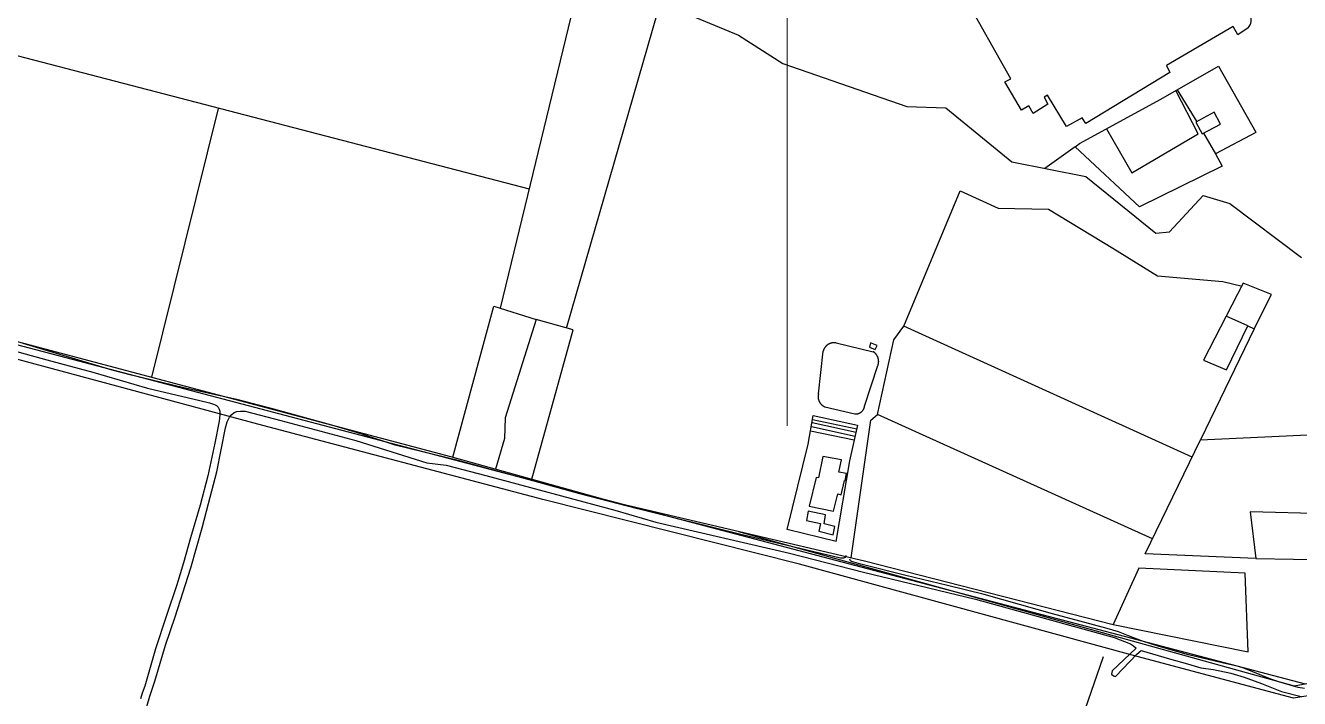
# Model space of a CAD drawing. Header units: metres. Extents: x 2 to 659295185, y -28 to 1124222152.
# Drawn here: x 655723 to 656562, y 1122679 to 1123122 of the extents above; entities that cross this region are included whole.
import ezdxf

# ---------------------------------------------------------------- set-up
doc = ezdxf.new("R2010")
doc.units = ezdxf.units.M
doc.header["$MEASUREMENT"] = 0
for name, color, linetype in [('Cota', 3, 'CONTINUOUS'), ('MANZANA', 30, 'CONTINUOUS'), ('Parcelas', 140, 'CONTINUOUS')]:
    doc.layers.add(name, color=color, linetype=linetype)

msp = doc.modelspace()

# ---------------------------------------------------------------- linework, layer by layer
at = {"layer": 'Cota', "lineweight": 0}
msp.add_line((656224.8058, 1123807.7511), (656224.7697, 1122857.9936), dxfattribs=at)
at = {"layer": 'MANZANA', "lineweight": -3}
msp.add_line((656566, 1122688), (653627, 1123461), dxfattribs=at)
at = {"layer": 'MANZANA', "lineweight": -2}
for p, q in [((655701.8993, 1122911.2447), (655737.1173, 1122901.5466)), ((655780.2101, 1122894.658), (655721.7306, 1122912.3244)), ((655737.1173, 1122901.5466), (655767.5115, 1122893.3883)), ((655767.5115, 1122893.3883), (655803.6035, 1122882.8204)), ((655792.9417, 1122891.3987), (655780.2101, 1122894.658)), ((655827.3846, 1122883.0304), (655792.9417, 1122891.3987)), ((655803.6035, 1122882.8204), (655838.0464, 1122874.7821)), ((655862.3717, 1122875.442), (655827.3846, 1122883.0304)), ((655838.0464, 1122874.7821), (655844.2968, 1122873.1524)), ((655844.2968, 1122873.1524), (655847.0426, 1122872.2826)), ((655847.0426, 1122872.2826), (655848.0322, 1122871.9527)), ((655886.7217, 1122869.0233), (655862.3717, 1122875.442)), ((655848.0322, 1122871.9527), (655849.0217, 1122871.4028)), ((655849.0217, 1122871.4028), (655850.0112, 1122870.413)), ((655850.0112, 1122870.413), (655850.7863, 1122869.0932)), ((655851.1243, 1122865.334), (655850.5966, 1122861.0149)), ((655850.7863, 1122869.0932), (655851.2315, 1122867.6535)), ((655851.2315, 1122867.6535), (655851.1243, 1122865.334)), ((655855.9729, 1122860.705), (655857.4901, 1122863.7043)), ((655857.4901, 1122863.7043), (655859.0156, 1122865.584)), ((655859.0156, 1122865.584), (655860.5493, 1122866.8137)), ((655860.5493, 1122866.8137), (655862.2975, 1122867.4836)), ((655862.2975, 1122867.4836), (655864.8124, 1122867.7135)), ((655864.8124, 1122867.7135), (655867.7727, 1122867.6135)), ((655867.7727, 1122867.6135), (655891.3558, 1122861.6348)), ((655924.7927, 1122858.4654), (655886.7217, 1122869.0233)), ((655850.5966, 1122861.0149), (655847.8095, 1122846.7378)), ((655849.2113, 1122827.7217), (655854.7855, 1122856.7158)), ((655854.7855, 1122856.7158), (655855.9729, 1122860.705)), ((655891.3558, 1122861.6348), (655940.7237, 1122848.3575)), ((655943.8901, 1122852.6866), (655924.7927, 1122858.4654)), ((655940.7237, 1122848.3575), (655987.4694, 1122833.7404)), ((655966.5991, 1122845.3781), (655943.8901, 1122852.6866)), ((655847.8095, 1122846.7378), (655843.3073, 1122825.1522)), ((655975.5954, 1122843.1985), (655966.5991, 1122845.3781)), ((656008.1747, 1122835.2701), (655975.5954, 1122843.1985)), ((655987.4694, 1122833.7404), (656000.1927, 1122832.1408)), ((656000.1927, 1122832.1408), (656026.2991, 1122825.2922)), ((656057.2127, 1122821.8829), (656008.1747, 1122835.2701)), ((655843.3073, 1122825.1522), (655838.2361, 1122805.8861)), ((655843.7113, 1122806.9059), (655849.2113, 1122827.7217)), ((656026.2991, 1122825.2922), (656111.322, 1122802.5468)), ((656088.2583, 1122813.3946), (656057.2127, 1122821.8829)), ((656126.3294, 1122803.4966), (656088.2583, 1122813.3946)), ((655838.2361, 1122805.8861), (655831.8703, 1122784.4005)), ((655839.5142, 1122790.8492), (655843.7113, 1122806.9059)), ((656111.322, 1122802.5468), (656138.2034, 1122794.5884)), ((656194.2339, 1122786.54), (656126.3294, 1122803.4966)), ((655832.0682, 1122764.4945), (655839.5142, 1122790.8492)), ((656138.2034, 1122794.5884), (656226.1701, 1122774.2925)), ((655831.8703, 1122784.4005), (655827.1207, 1122767.7839)), ((656259.9368, 1122770.9032), (656194.2339, 1122786.54)), ((656226.1701, 1122774.2925), (656274.9937, 1122761.6751)), ((656262.6744, 1122771.4631), (656262.023, 1122771.0232)), ((656263.5485, 1122772.8028), (656262.6744, 1122771.4631)), ((655821.6867, 1122732.2611), (655832.0682, 1122764.4945)), ((655827.1207, 1122767.7839), (655822.9071, 1122753.2768)), ((656261.0335, 1122770.9032), (656259.9368, 1122770.9032)), ((656262.023, 1122771.0232), (656261.0335, 1122770.9032)), ((656266.1872, 1122769.6035), (656266.08, 1122770.3733)), ((656266.517, 1122769.1636), (656266.1872, 1122769.6035)), ((656267.1767, 1122768.8337), (656266.517, 1122769.1636)), ((656273.3198, 1122767.094), (656267.1767, 1122768.8337)), ((656302.8317, 1122759.4756), (656273.3198, 1122767.094)), ((656274.9937, 1122761.6751), (656348.8105, 1122743.9787)), ((656330.2574, 1122752.9569), (656302.8317, 1122759.4756)), ((655822.9071, 1122753.2768), (655816.096, 1122733.2309)), ((656354.3847, 1122747.0981), (656330.2574, 1122752.9569)), ((656389.3883, 1122737.1801), (656354.3847, 1122747.0981)), ((656348.8105, 1122743.9787), (656440.092, 1122718.7139)), ((655816.096, 1122733.2309), (655808.7407, 1122711.1954)), ((655815.4116, 1122713.6549), (655821.6867, 1122732.2611)), ((656399.374, 1122734.2407), (656389.3883, 1122737.1801)), ((656435.5733, 1122724.6726), (656399.374, 1122734.2407)), ((656442.9286, 1122722.3831), (656435.5733, 1122724.6726)), ((656449.6242, 1122719.7536), (656442.9286, 1122722.3831)), ((655808.3944, 1122690.0697), (655815.4116, 1122713.6549)), ((656440.092, 1122718.7139), (656450.8528, 1122714.4547)), ((656458.0762, 1122716.4743), (656449.6242, 1122719.7536)), ((656450.8528, 1122714.4547), (656452.8318, 1122713.135)), ((656452.8318, 1122713.135), (656454.481, 1122711.7053)), ((656469.7028, 1122712.7651), (656458.0762, 1122716.4743)), ((656489.0146, 1122707.3162), (656469.7028, 1122712.7651)), ((655808.7407, 1122711.1954), (655801.8307, 1122686.7204)), ((656454.481, 1122711.7053), (656438.8716, 1122696.6983)), ((656440.8671, 1122692.9491), (656455.0417, 1122707.7261)), ((656455.0417, 1122707.7261), (656457.8866, 1122710.0556)), ((656457.8866, 1122710.0556), (656476.4232, 1122704.7167)), ((656476.4232, 1122704.7167), (656488.3879, 1122701.3474)), ((656511.1712, 1122702.1072), (656489.0146, 1122707.3162)), ((656438.8716, 1122696.6983), (656438.3357, 1122694.4888)), ((656488.3879, 1122701.3474), (656497.1615, 1122698.7279)), ((656497.1615, 1122698.7279), (656505.4981, 1122697.5482)), ((656505.4981, 1122697.5482), (656516.9021, 1122695.1686)), ((656521.9238, 1122699.7177), (656511.1712, 1122702.1072)), ((656525.5437, 1122698.6279), (656521.9238, 1122699.7177)), ((656531.4725, 1122696.1085), (656525.5437, 1122698.6279)), ((656543.33, 1122691.2994), (656531.4725, 1122696.1085)), ((655805.0383, 1122680.1017), (655808.3944, 1122690.0697)), ((656438.3357, 1122694.4888), (656439.5478, 1122693.499)), ((656439.5478, 1122693.499), (656440.8671, 1122692.9491)), ((656516.9021, 1122695.1686), (656525.6756, 1122692.5492)), ((656525.6756, 1122692.5492), (656537.2033, 1122688.4)), ((656537.2033, 1122688.4), (656550.3719, 1122683.2611)), ((656548.5908, 1122689.4398), (656543.33, 1122691.2994)), ((656555.9461, 1122687.2603), (656548.5908, 1122689.4398)), ((655799.9919, 1122682.1813), (655798.8045, 1122678.4121)), ((655801.8307, 1122686.7204), (655799.9919, 1122682.1813)), ((655803.1005, 1122673.2331), (655805.0383, 1122680.1017)), ((656550.3719, 1122683.2611), (656563.3179, 1122679.7718)), ((656561.3224, 1122685.7406), (656555.9461, 1122687.2603)), ((656565.4866, 1122685.2007), (656561.3224, 1122685.7406))]:
    msp.add_line(p, q, dxfattribs=at)
at = {"layer": 'MANZANA'}
for points in [[(656036.0271, 1122935.4279), (656087.9559, 1123150.205)], [(656036.0271, 1122935.4279), (656087.9559, 1123150.205)], [(656079.3949, 1122922.4236), (656139.3088, 1123129.8148)], [(656079.3949, 1122922.4236), (656139.3088, 1123129.8148)], [(656151.8241, 1123132.0935), (656192.6231, 1123115.2417), (656221.8919, 1123096.6161), (656303.4899, 1123068.2342), (656329.211, 1123067.3472), (656372.6708, 1123031.8698), (656421.4523, 1123022.1135), (656467.5729, 1122984.8623), (656476.4422, 1122985.7492), (656498.6156, 1123009.6965), (656516.3543, 1123004.3748), (656563.3618, 1122968.8975)], [(654927.2005, 1123121.0448), (655267.4121, 1123032.3689), (655629.0163, 1122937.1373), (656003.0421, 1122837.7651), (656111.0403, 1122807.7464), (656275.6255, 1122769.1017), (656439.3695, 1122727.3103)], [(654927.2005, 1123121.0448), (655267.4121, 1123032.3689), (655629.0163, 1122937.1373), (656003.0421, 1122837.7651), (656111.0403, 1122807.7464), (656275.6255, 1122769.1017), (656439.3695, 1122727.3103)], [(656711.7588, 1122687.3267), (656681.7401, 1122691.8122), (656623.083, 1122689.0519), (656558.215, 1122678.7006), (656451.942, 1122706.9941), (656232.8402, 1122767.0314), (656063.7695, 1122809.4716), (655876.0666, 1122859.1577), (655537.9252, 1122950.2489), (655215.6558, 1123033.7491), (654927.2005, 1123110.6935)], [(656711.7588, 1122687.3267), (656681.7401, 1122691.8122), (656623.083, 1122689.0519), (656558.215, 1122678.7006), (656451.942, 1122706.9941), (656232.8402, 1122767.0314), (656063.7695, 1122809.4716), (655876.0666, 1122859.1577), (655537.9252, 1122950.2489), (655215.6558, 1123033.7491), (654927.2005, 1123110.6935)], [(656054.9767, 1123013.8034), (655696.3096, 1123107.057), (655683.2617, 1123054.1785)], [(656054.9767, 1123013.8034), (655696.3096, 1123107.057), (655683.2617, 1123054.1785)], [(655806.2638, 1122890.0457), (655850.3506, 1123067.0063)], [(655806.2638, 1122890.0457), (655850.3506, 1123067.0063)], [(656266.9453, 1122771.1398), (656279.7741, 1122861.7225), (656284.3052, 1122865.4984), (656294.8779, 1122914.5858), (656301.6746, 1122923.648), (656338.6789, 1123012.7604), (656363.6001, 1123001.4326), (656396.8285, 1123000.6774), (656439.1191, 1122975.0009), (656468.5715, 1122956.8764), (656511.6173, 1122953.1004), (656524.4555, 1122950.0797)], [(656266.9453, 1122771.1398), (656279.7741, 1122861.7225), (656284.3052, 1122865.4984), (656294.8779, 1122914.5858), (656301.6746, 1122923.648), (656338.6789, 1123012.7604), (656363.6001, 1123001.4326), (656396.8285, 1123000.6774), (656439.1191, 1122975.0009), (656468.5715, 1122956.8764), (656511.6173, 1122953.1004), (656524.4555, 1122950.0797)], [(656525.0255, 1122952.0269), (656498.9296, 1122901.3803), (656514.0377, 1122894.8563), (656528.1158, 1122923.8708), (656513.8067, 1122930.2536)], [(656525.0255, 1122952.0269), (656498.9296, 1122901.3803), (656514.0377, 1122894.8563), (656528.1158, 1122923.8708), (656513.8067, 1122930.2536)], [(656528.1158, 1122923.8708), (656532.2362, 1122921.9823), (656543.739, 1122944.4728), (656525.0255, 1122952.0269)], [(656528.1158, 1122923.8708), (656532.2362, 1122921.9823), (656543.739, 1122944.4728), (656525.0255, 1122952.0269)], [(656004.534, 1122837.3504), (656031.5054, 1122936.8639), (656059.4475, 1122927.9904)], [(656004.534, 1122837.3504), (656031.5054, 1122936.8639), (656059.4475, 1122927.9904)], [(656056.6072, 1122822.8764), (656083.8023, 1122921.1937), (656059.4475, 1122927.9904), (656039.0573, 1122863.2329), (656038.4909, 1122849.6394), (656032.742, 1122829.5098)], [(656056.6072, 1122822.8764), (656083.8023, 1122921.1937), (656059.4475, 1122927.9904), (656039.0573, 1122863.2329), (656038.4909, 1122849.6394), (656032.742, 1122829.5098)], [(656491.466, 1122837.4637), (656301.6746, 1122923.648)], [(656491.466, 1122837.4637), (656301.6746, 1122923.648)], [(656532.2362, 1122921.9823), (656497.0258, 1122848.9336)], [(656532.2362, 1122921.9823), (656497.0258, 1122848.9336)], [(656245.4422, 1122879.2078), (656248.4337, 1122907.163)], [(656245.4422, 1122879.2078), (656248.4337, 1122907.163)], [(656256.9956, 1122912.6302), (656256.9729, 1122912.6343), (656256.8441, 1122912.6559), (656256.7149, 1122912.6752), (656256.5853, 1122912.6922), (656256.4556, 1122912.707), (656256.3255, 1122912.7195), (656256.1953, 1122912.7298), (656256.0649, 1122912.7377), (656255.9344, 1122912.7434), (656255.8038, 1122912.7469), (656255.6732, 1122912.748), (656255.5426, 1122912.7469), (656255.412, 1122912.7434), (656255.2815, 1122912.7377), (656255.1511, 1122912.7298), (656255.0209, 1122912.7195), (656254.8909, 1122912.707), (656254.7611, 1122912.6922), (656254.6316, 1122912.6752), (656254.5024, 1122912.6559), (656254.3735, 1122912.6343), (656254.2451, 1122912.6105), (656254.1171, 1122912.5844), (656253.9895, 1122912.5562), (656253.8625, 1122912.5257), (656253.7361, 1122912.493), (656253.6102, 1122912.4581), (656253.4849, 1122912.421), (656253.3603, 1122912.3817), (656253.2365, 1122912.3402), (656253.1133, 1122912.2966), (656252.991, 1122912.2509), (656252.8694, 1122912.203), (656252.7487, 1122912.153), (656252.629, 1122912.1009), (656252.5101, 1122912.0468), (656252.3922, 1122911.9905), (656252.2753, 1122911.9322), (656252.1594, 1122911.8719), (656252.0446, 1122911.8096), (656251.9309, 1122911.7453), (656251.8184, 1122911.679), (656251.707, 1122911.6107), (656251.5968, 1122911.5405), (656251.4879, 1122911.4684), (656251.3802, 1122911.3944), (656251.2739, 1122911.3186), (656251.1689, 1122911.2409), (656251.0652, 1122911.1613), (656250.963, 1122911.08), (656250.8622, 1122910.9969), (656250.7629, 1122910.9121), (656250.665, 1122910.8255), (656250.5687, 1122910.7373), (656250.474, 1122910.6474), (656250.3808, 1122910.5558), (656250.2893, 1122910.4626), (656250.1993, 1122910.3679), (656250.1111, 1122910.2716), (656250.0245, 1122910.1737), (656249.9397, 1122910.0744), (656249.8566, 1122909.9736), (656249.7753, 1122909.8714), (656249.6958, 1122909.7678), (656249.6181, 1122909.6627), (656249.5422, 1122909.5564), (656249.4682, 1122909.4487), (656249.3961, 1122909.3398), (656249.3259, 1122909.2296), (656249.2577, 1122909.1183), (656249.1914, 1122909.0057), (656249.127, 1122908.892), (656249.0647, 1122908.7772), (656249.0044, 1122908.6613), (656248.9461, 1122908.5444), (656248.8899, 1122908.4265), (656248.8357, 1122908.3077), (656248.7836, 1122908.1879), (656248.7336, 1122908.0672), (656248.6857, 1122907.9457), (656248.64, 1122907.8233), (656248.5964, 1122907.7002), (656248.5549, 1122907.5763), (656248.5157, 1122907.4517), (656248.4786, 1122907.3265), (656248.4437, 1122907.2006), (656248.4337, 1122907.163)], [(656256.9956, 1122912.6302), (656256.9729, 1122912.6343), (656256.8441, 1122912.6559), (656256.7149, 1122912.6752), (656256.5853, 1122912.6922), (656256.4556, 1122912.707), (656256.3255, 1122912.7195), (656256.1953, 1122912.7298), (656256.0649, 1122912.7377), (656255.9344, 1122912.7434), (656255.8038, 1122912.7469), (656255.6732, 1122912.748), (656255.5426, 1122912.7469), (656255.412, 1122912.7434), (656255.2815, 1122912.7377), (656255.1511, 1122912.7298), (656255.0209, 1122912.7195), (656254.8909, 1122912.707), (656254.7611, 1122912.6922), (656254.6316, 1122912.6752), (656254.5024, 1122912.6559), (656254.3735, 1122912.6343), (656254.2451, 1122912.6105), (656254.1171, 1122912.5844), (656253.9895, 1122912.5562), (656253.8625, 1122912.5257), (656253.7361, 1122912.493), (656253.6102, 1122912.4581), (656253.4849, 1122912.421), (656253.3603, 1122912.3817), (656253.2365, 1122912.3402), (656253.1133, 1122912.2966), (656252.991, 1122912.2509), (656252.8694, 1122912.203), (656252.7487, 1122912.153), (656252.629, 1122912.1009), (656252.5101, 1122912.0468), (656252.3922, 1122911.9905), (656252.2753, 1122911.9322), (656252.1594, 1122911.8719), (656252.0446, 1122911.8096), (656251.9309, 1122911.7453), (656251.8184, 1122911.679), (656251.707, 1122911.6107), (656251.5968, 1122911.5405), (656251.4879, 1122911.4684), (656251.3802, 1122911.3944), (656251.2739, 1122911.3186), (656251.1689, 1122911.2409), (656251.0652, 1122911.1613), (656250.963, 1122911.08), (656250.8622, 1122910.9969), (656250.7629, 1122910.9121), (656250.665, 1122910.8255), (656250.5687, 1122910.7373), (656250.474, 1122910.6474), (656250.3808, 1122910.5558), (656250.2893, 1122910.4626), (656250.1993, 1122910.3679), (656250.1111, 1122910.2716), (656250.0245, 1122910.1737), (656249.9397, 1122910.0744), (656249.8566, 1122909.9736), (656249.7753, 1122909.8714), (656249.6958, 1122909.7678), (656249.6181, 1122909.6627), (656249.5422, 1122909.5564), (656249.4682, 1122909.4487), (656249.3961, 1122909.3398), (656249.3259, 1122909.2296), (656249.2577, 1122909.1183), (656249.1914, 1122909.0057), (656249.127, 1122908.892), (656249.0647, 1122908.7772), (656249.0044, 1122908.6613), (656248.9461, 1122908.5444), (656248.8899, 1122908.4265), (656248.8357, 1122908.3077), (656248.7836, 1122908.1879), (656248.7336, 1122908.0672), (656248.6857, 1122907.9457), (656248.64, 1122907.8233), (656248.5964, 1122907.7002), (656248.5549, 1122907.5763), (656248.5157, 1122907.4517), (656248.4786, 1122907.3265), (656248.4437, 1122907.2006), (656248.4337, 1122907.163)], [(656256.9956, 1122912.6302), (656281.4436, 1122906.8535)], [(656256.9956, 1122912.6302), (656281.4436, 1122906.8535)], [(656279.6899, 1122912.7334), (656278.9678, 1122909.845), (656282.6814, 1122908.1945), (656283.9193, 1122910.9798), (656279.6899, 1122912.7334)], [(656279.6899, 1122912.7334), (656278.9678, 1122909.845), (656282.6814, 1122908.1945), (656283.9193, 1122910.9798), (656279.6899, 1122912.7334)], [(656284.5382, 1122897.7758), (656284.5395, 1122897.7794), (656284.5841, 1122897.9052), (656284.6264, 1122898.0317), (656284.6665, 1122898.1589), (656284.7044, 1122898.2868), (656284.7401, 1122898.4154), (656284.7735, 1122898.5446), (656284.8046, 1122898.6743), (656284.8335, 1122898.8045), (656284.8601, 1122898.9353), (656284.8844, 1122899.0665), (656284.9064, 1122899.198), (656284.9261, 1122899.33), (656284.9436, 1122899.4623), (656284.9587, 1122899.5948), (656284.9714, 1122899.7276), (656284.9819, 1122899.8606), (656284.9901, 1122899.9938), (656284.9959, 1122900.1271), (656284.9994, 1122900.2604), (656285.0005, 1122900.3938), (656284.9994, 1122900.5272), (656284.9959, 1122900.6606), (656284.9901, 1122900.7939), (656284.9819, 1122900.9271), (656284.9714, 1122901.0601), (656284.9587, 1122901.1929), (656284.9436, 1122901.3254), (656284.9261, 1122901.4577), (656284.9064, 1122901.5896), (656284.8844, 1122901.7212), (656284.8601, 1122901.8524), (656284.8335, 1122901.9831), (656284.8046, 1122902.1134), (656284.7735, 1122902.2431), (656284.7401, 1122902.3723), (656284.7044, 1122902.5008), (656284.6665, 1122902.6287), (656284.6264, 1122902.756), (656284.5841, 1122902.8825), (656284.5395, 1122903.0083), (656284.4928, 1122903.1332), (656284.4439, 1122903.2574), (656284.3929, 1122903.3806), (656284.3397, 1122903.503), (656284.2843, 1122903.6244), (656284.2269, 1122903.7448), (656284.1674, 1122903.8642), (656284.1058, 1122903.9825), (656284.0421, 1122904.0998), (656283.9764, 1122904.2159), (656283.9087, 1122904.3308), (656283.839, 1122904.4446), (656283.7673, 1122904.5571), (656283.6937, 1122904.6683), (656283.6181, 1122904.7783), (656283.5406, 1122904.8869), (656283.4613, 1122904.9942), (656283.3801, 1122905.1), (656283.297, 1122905.2044), (656283.2122, 1122905.3074), (656283.1255, 1122905.4088), (656283.0371, 1122905.5087), (656282.947, 1122905.6071), (656282.8551, 1122905.7039), (656282.7616, 1122905.799), (656282.6665, 1122905.8925), (656282.5697, 1122905.9844), (656282.4713, 1122906.0745), (656282.3714, 1122906.1629), (656282.27, 1122906.2495), (656282.167, 1122906.3344), (656282.0626, 1122906.4175), (656281.9568, 1122906.4987), (656281.8495, 1122906.578), (656281.7409, 1122906.6555), (656281.631, 1122906.7311), (656281.5197, 1122906.8047), (656281.4436, 1122906.8535)], [(656284.5382, 1122897.7758), (656284.5395, 1122897.7794), (656284.5841, 1122897.9052), (656284.6264, 1122898.0317), (656284.6665, 1122898.1589), (656284.7044, 1122898.2868), (656284.7401, 1122898.4154), (656284.7735, 1122898.5446), (656284.8046, 1122898.6743), (656284.8335, 1122898.8045), (656284.8601, 1122898.9353), (656284.8844, 1122899.0665), (656284.9064, 1122899.198), (656284.9261, 1122899.33), (656284.9436, 1122899.4623), (656284.9587, 1122899.5948), (656284.9714, 1122899.7276), (656284.9819, 1122899.8606), (656284.9901, 1122899.9938), (656284.9959, 1122900.1271), (656284.9994, 1122900.2604), (656285.0005, 1122900.3938), (656284.9994, 1122900.5272), (656284.9959, 1122900.6606), (656284.9901, 1122900.7939), (656284.9819, 1122900.9271), (656284.9714, 1122901.0601), (656284.9587, 1122901.1929), (656284.9436, 1122901.3254), (656284.9261, 1122901.4577), (656284.9064, 1122901.5896), (656284.8844, 1122901.7212), (656284.8601, 1122901.8524), (656284.8335, 1122901.9831), (656284.8046, 1122902.1134), (656284.7735, 1122902.2431), (656284.7401, 1122902.3723), (656284.7044, 1122902.5008), (656284.6665, 1122902.6287), (656284.6264, 1122902.756), (656284.5841, 1122902.8825), (656284.5395, 1122903.0083), (656284.4928, 1122903.1332), (656284.4439, 1122903.2574), (656284.3929, 1122903.3806), (656284.3397, 1122903.503), (656284.2843, 1122903.6244), (656284.2269, 1122903.7448), (656284.1674, 1122903.8642), (656284.1058, 1122903.9825), (656284.0421, 1122904.0998), (656283.9764, 1122904.2159), (656283.9087, 1122904.3308), (656283.839, 1122904.4446), (656283.7673, 1122904.5571), (656283.6937, 1122904.6683), (656283.6181, 1122904.7783), (656283.5406, 1122904.8869), (656283.4613, 1122904.9942), (656283.3801, 1122905.1), (656283.297, 1122905.2044), (656283.2122, 1122905.3074), (656283.1255, 1122905.4088), (656283.0371, 1122905.5087), (656282.947, 1122905.6071), (656282.8551, 1122905.7039), (656282.7616, 1122905.799), (656282.6665, 1122905.8925), (656282.5697, 1122905.9844), (656282.4713, 1122906.0745), (656282.3714, 1122906.1629), (656282.27, 1122906.2495), (656282.167, 1122906.3344), (656282.0626, 1122906.4175), (656281.9568, 1122906.4987), (656281.8495, 1122906.578), (656281.7409, 1122906.6555), (656281.631, 1122906.7311), (656281.5197, 1122906.8047), (656281.4436, 1122906.8535)], [(656275.77, 1122871.0584), (656284.5382, 1122897.7758)], [(656275.77, 1122871.0584), (656284.5382, 1122897.7758)], [(656245.4422, 1122879.2078), (656245.4079, 1122879.0919), (656245.375, 1122878.9733), (656245.3442, 1122878.8542), (656245.3155, 1122878.7346), (656245.2889, 1122878.6145), (656245.2643, 1122878.494), (656245.2419, 1122878.373), (656245.2216, 1122878.2517), (656245.2034, 1122878.13), (656245.1874, 1122878.0081), (656245.1734, 1122877.8858), (656245.1616, 1122877.7634), (656245.152, 1122877.6408), (656245.1445, 1122877.518), (656245.1391, 1122877.3951), (656245.1359, 1122877.2721), (656245.1348, 1122877.1491), (656245.1359, 1122877.0261), (656245.1391, 1122876.9031), (656245.1445, 1122876.7802), (656245.152, 1122876.6574), (656245.1616, 1122876.5348), (656245.1734, 1122876.4123), (656245.1874, 1122876.2901), (656245.2034, 1122876.1681), (656245.2216, 1122876.0465), (656245.2419, 1122875.9251), (656245.2643, 1122875.8042), (656245.2889, 1122875.6836), (656245.3155, 1122875.5635), (656245.3442, 1122875.4439), (656245.375, 1122875.3248), (656245.4079, 1122875.2063), (656245.4428, 1122875.0883), (656245.4798, 1122874.971), (656245.5188, 1122874.8544), (656245.5599, 1122874.7384), (656245.603, 1122874.6232), (656245.6481, 1122874.5087), (656245.6951, 1122874.3951), (656245.7442, 1122874.2823), (656245.7952, 1122874.1703), (656245.8482, 1122874.0593), (656245.9031, 1122873.9492), (656245.9599, 1122873.8401), (656246.0186, 1122873.732), (656246.0791, 1122873.6249), (656246.1416, 1122873.5189), (656246.2058, 1122873.414), (656246.2719, 1122873.3103), (656246.3398, 1122873.2077), (656246.4095, 1122873.1063), (656246.4809, 1122873.0062), (656246.5541, 1122872.9073), (656246.629, 1122872.8097), (656246.7056, 1122872.7134), (656246.7838, 1122872.6185), (656246.8637, 1122872.5249), (656246.9452, 1122872.4328), (656247.0283, 1122872.3421), (656247.113, 1122872.2529), (656247.1992, 1122872.1651), (656247.287, 1122872.0789), (656247.3762, 1122871.9942), (656247.4669, 1122871.9111), (656247.5591, 1122871.8296), (656247.6526, 1122871.7497), (656247.7475, 1122871.6715), (656247.8438, 1122871.5949), (656247.9414, 1122871.52), (656248.0403, 1122871.4468), (656248.1404, 1122871.3754), (656248.2418, 1122871.3057), (656248.3444, 1122871.2378), (656248.4481, 1122871.1717), (656248.553, 1122871.1074), (656248.659, 1122871.045), (656248.7661, 1122870.9844), (656248.8742, 1122870.9257), (656248.9833, 1122870.8689), (656249.0934, 1122870.814), (656249.2044, 1122870.7611), (656249.3164, 1122870.7101), (656249.4292, 1122870.661), (656249.4653, 1122870.6458)], [(656245.4422, 1122879.2078), (656245.4079, 1122879.0919), (656245.375, 1122878.9733), (656245.3442, 1122878.8542), (656245.3155, 1122878.7346), (656245.2889, 1122878.6145), (656245.2643, 1122878.494), (656245.2419, 1122878.373), (656245.2216, 1122878.2517), (656245.2034, 1122878.13), (656245.1874, 1122878.0081), (656245.1734, 1122877.8858), (656245.1616, 1122877.7634), (656245.152, 1122877.6408), (656245.1445, 1122877.518), (656245.1391, 1122877.3951), (656245.1359, 1122877.2721), (656245.1348, 1122877.1491), (656245.1359, 1122877.0261), (656245.1391, 1122876.9031), (656245.1445, 1122876.7802), (656245.152, 1122876.6574), (656245.1616, 1122876.5348), (656245.1734, 1122876.4123), (656245.1874, 1122876.2901), (656245.2034, 1122876.1681), (656245.2216, 1122876.0465), (656245.2419, 1122875.9251), (656245.2643, 1122875.8042), (656245.2889, 1122875.6836), (656245.3155, 1122875.5635), (656245.3442, 1122875.4439), (656245.375, 1122875.3248), (656245.4079, 1122875.2063), (656245.4428, 1122875.0883), (656245.4798, 1122874.971), (656245.5188, 1122874.8544), (656245.5599, 1122874.7384), (656245.603, 1122874.6232), (656245.6481, 1122874.5087), (656245.6951, 1122874.3951), (656245.7442, 1122874.2823), (656245.7952, 1122874.1703), (656245.8482, 1122874.0593), (656245.9031, 1122873.9492), (656245.9599, 1122873.8401), (656246.0186, 1122873.732), (656246.0791, 1122873.6249), (656246.1416, 1122873.5189), (656246.2058, 1122873.414), (656246.2719, 1122873.3103), (656246.3398, 1122873.2077), (656246.4095, 1122873.1063), (656246.4809, 1122873.0062), (656246.5541, 1122872.9073), (656246.629, 1122872.8097), (656246.7056, 1122872.7134), (656246.7838, 1122872.6185), (656246.8637, 1122872.5249), (656246.9452, 1122872.4328), (656247.0283, 1122872.3421), (656247.113, 1122872.2529), (656247.1992, 1122872.1651), (656247.287, 1122872.0789), (656247.3762, 1122871.9942), (656247.4669, 1122871.9111), (656247.5591, 1122871.8296), (656247.6526, 1122871.7497), (656247.7475, 1122871.6715), (656247.8438, 1122871.5949), (656247.9414, 1122871.52), (656248.0403, 1122871.4468), (656248.1404, 1122871.3754), (656248.2418, 1122871.3057), (656248.3444, 1122871.2378), (656248.4481, 1122871.1717), (656248.553, 1122871.1074), (656248.659, 1122871.045), (656248.7661, 1122870.9844), (656248.8742, 1122870.9257), (656248.9833, 1122870.8689), (656249.0934, 1122870.814), (656249.2044, 1122870.7611), (656249.3164, 1122870.7101), (656249.4292, 1122870.661), (656249.4653, 1122870.6458)], [(656256.9956, 1122781.8287), (656224.7079, 1122789.7717), (656238.6339, 1122845.8884), (656241.9349, 1122864.8691), (656271.128, 1122858.4734), (656265.7639, 1122834.9539), (656256.8925, 1122781.8287)], [(656256.9956, 1122781.8287), (656224.7079, 1122789.7717), (656238.6339, 1122845.8884), (656241.9349, 1122864.8691), (656271.128, 1122858.4734), (656265.7639, 1122834.9539), (656256.8925, 1122781.8287)], [(656249.4653, 1122870.6458), (656269.3743, 1122865.9007)], [(656249.4653, 1122870.6458), (656269.3743, 1122865.9007)], [(656269.3743, 1122865.9007), (656269.408, 1122865.8982), (656269.5125, 1122865.8918), (656269.6171, 1122865.8872), (656269.7218, 1122865.8845), (656269.8266, 1122865.8836), (656269.9313, 1122865.8845), (656270.036, 1122865.8872), (656270.1406, 1122865.8918), (656270.2451, 1122865.8982), (656270.3495, 1122865.9064), (656270.4538, 1122865.9165), (656270.5578, 1122865.9283), (656270.6617, 1122865.942), (656270.7652, 1122865.9575), (656270.8685, 1122865.9748), (656270.9715, 1122865.9938), (656271.0741, 1122866.0147), (656271.1764, 1122866.0374), (656271.2782, 1122866.0618), (656271.3796, 1122866.0881), (656271.4805, 1122866.116), (656271.5809, 1122866.1458), (656271.6808, 1122866.1773), (656271.7801, 1122866.2105), (656271.8789, 1122866.2455), (656271.9769, 1122866.2821), (656272.0744, 1122866.3205), (656272.1711, 1122866.3606), (656272.2672, 1122866.4024), (656272.3625, 1122866.4458), (656272.457, 1122866.4909), (656272.5507, 1122866.5376), (656272.6436, 1122866.586), (656272.7357, 1122866.6359), (656272.8268, 1122866.6875), (656272.917, 1122866.7407), (656273.0063, 1122866.7954), (656273.0947, 1122866.8516), (656273.182, 1122866.9094), (656273.2683, 1122866.9688), (656273.3536, 1122867.0296), (656273.4378, 1122867.0919), (656273.5208, 1122867.1556), (656273.6028, 1122867.2208), (656273.6836, 1122867.2874), (656273.7632, 1122867.3555), (656273.8417, 1122867.4248), (656273.9189, 1122867.4956), (656273.9949, 1122867.5677), (656274.0696, 1122867.6411), (656274.143, 1122867.7158), (656274.215, 1122867.7918), (656274.2858, 1122867.869), (656274.3552, 1122867.9474), (656274.4232, 1122868.027), (656274.4898, 1122868.1079), (656274.555, 1122868.1898), (656274.6188, 1122868.2729), (656274.6811, 1122868.3571), (656274.7419, 1122868.4423), (656274.8012, 1122868.5287), (656274.859, 1122868.616), (656274.9153, 1122868.7043), (656274.97, 1122868.7936), (656275.0231, 1122868.8838), (656275.0747, 1122868.975), (656275.1247, 1122869.067), (656275.173, 1122869.1599), (656275.2198, 1122869.2536), (656275.2649, 1122869.3482), (656275.3083, 1122869.4435), (656275.3501, 1122869.5395), (656275.3901, 1122869.6363), (656275.4285, 1122869.7337), (656275.4652, 1122869.8318), (656275.5001, 1122869.9305), (656275.5334, 1122870.0298), (656275.5649, 1122870.1297), (656275.5946, 1122870.2301), (656275.6226, 1122870.331), (656275.6488, 1122870.4324), (656275.6733, 1122870.5343), (656275.6959, 1122870.6365), (656275.7168, 1122870.7391), (656275.7359, 1122870.8421), (656275.7532, 1122870.9454), (656275.7687, 1122871.049), (656275.77, 1122871.0584)], [(656269.3743, 1122865.9007), (656269.408, 1122865.8982), (656269.5125, 1122865.8918), (656269.6171, 1122865.8872), (656269.7218, 1122865.8845), (656269.8266, 1122865.8836), (656269.9313, 1122865.8845), (656270.036, 1122865.8872), (656270.1406, 1122865.8918), (656270.2451, 1122865.8982), (656270.3495, 1122865.9064), (656270.4538, 1122865.9165), (656270.5578, 1122865.9283), (656270.6617, 1122865.942), (656270.7652, 1122865.9575), (656270.8685, 1122865.9748), (656270.9715, 1122865.9938), (656271.0741, 1122866.0147), (656271.1764, 1122866.0374), (656271.2782, 1122866.0618), (656271.3796, 1122866.0881), (656271.4805, 1122866.116), (656271.5809, 1122866.1458), (656271.6808, 1122866.1773), (656271.7801, 1122866.2105), (656271.8789, 1122866.2455), (656271.9769, 1122866.2821), (656272.0744, 1122866.3205), (656272.1711, 1122866.3606), (656272.2672, 1122866.4024), (656272.3625, 1122866.4458), (656272.457, 1122866.4909), (656272.5507, 1122866.5376), (656272.6436, 1122866.586), (656272.7357, 1122866.6359), (656272.8268, 1122866.6875), (656272.917, 1122866.7407), (656273.0063, 1122866.7954), (656273.0947, 1122866.8516), (656273.182, 1122866.9094), (656273.2683, 1122866.9688), (656273.3536, 1122867.0296), (656273.4378, 1122867.0919), (656273.5208, 1122867.1556), (656273.6028, 1122867.2208), (656273.6836, 1122867.2874), (656273.7632, 1122867.3555), (656273.8417, 1122867.4248), (656273.9189, 1122867.4956), (656273.9949, 1122867.5677), (656274.0696, 1122867.6411), (656274.143, 1122867.7158), (656274.215, 1122867.7918), (656274.2858, 1122867.869), (656274.3552, 1122867.9474), (656274.4232, 1122868.027), (656274.4898, 1122868.1079), (656274.555, 1122868.1898), (656274.6188, 1122868.2729), (656274.6811, 1122868.3571), (656274.7419, 1122868.4423), (656274.8012, 1122868.5287), (656274.859, 1122868.616), (656274.9153, 1122868.7043), (656274.97, 1122868.7936), (656275.0231, 1122868.8838), (656275.0747, 1122868.975), (656275.1247, 1122869.067), (656275.173, 1122869.1599), (656275.2198, 1122869.2536), (656275.2649, 1122869.3482), (656275.3083, 1122869.4435), (656275.3501, 1122869.5395), (656275.3901, 1122869.6363), (656275.4285, 1122869.7337), (656275.4652, 1122869.8318), (656275.5001, 1122869.9305), (656275.5334, 1122870.0298), (656275.5649, 1122870.1297), (656275.5946, 1122870.2301), (656275.6226, 1122870.331), (656275.6488, 1122870.4324), (656275.6733, 1122870.5343), (656275.6959, 1122870.6365), (656275.7168, 1122870.7391), (656275.7359, 1122870.8421), (656275.7532, 1122870.9454), (656275.7687, 1122871.049), (656275.77, 1122871.0584)], [(656465.3914, 1122783.6722), (656284.3052, 1122865.4984)], [(656465.3914, 1122783.6722), (656284.3052, 1122865.4984)], [(656240.6652, 1122857.5685), (656269.4758, 1122851.2294)], [(656240.6652, 1122857.5685), (656269.4758, 1122851.2294)], [(656241.1475, 1122860.3416), (656270.0859, 1122853.9044)], [(656241.1475, 1122860.3416), (656270.0859, 1122853.9044)], [(656241.4874, 1122862.2963), (656270.5901, 1122856.1149)], [(656241.4874, 1122862.2963), (656270.5901, 1122856.1149)], [(656240.189, 1122854.8302), (656268.9513, 1122848.9294)], [(656240.189, 1122854.8302), (656268.9513, 1122848.9294)], [(656239.2528, 1122805.1419), (656255.3451, 1122801.944), (656258.1303, 1122813.188), (656260.3998, 1122812.6722), (656262.566, 1122822.1626), (656262.9787, 1122822.1626), (656263.9071, 1122826.7014), (656258.8524, 1122827.6298), (656260.5029, 1122835.5728), (656248.3305, 1122837.9454), (656245.339, 1122823.7099), (656243.8948, 1122824.0194), (656239.2528, 1122805.1419)], [(656239.2528, 1122805.1419), (656255.3451, 1122801.944), (656258.1303, 1122813.188), (656260.3998, 1122812.6722), (656262.566, 1122822.1626), (656262.9787, 1122822.1626), (656263.9071, 1122826.7014), (656258.8524, 1122827.6298), (656260.5029, 1122835.5728), (656248.3305, 1122837.9454), (656245.339, 1122823.7099), (656243.8948, 1122824.0194), (656239.2528, 1122805.1419)], [(656238.6339, 1122801.8409), (656237.4992, 1122795.7547), (656246.7832, 1122793.6916), (656245.5453, 1122788.7401), (656255.1388, 1122786.2644), (656256.1704, 1122791.7316), (656249.1558, 1122793.5884), (656250.0842, 1122799.4683), (656238.6339, 1122801.8409)], [(656238.6339, 1122801.8409), (656237.4992, 1122795.7547), (656246.7832, 1122793.6916), (656245.5453, 1122788.7401), (656255.1388, 1122786.2644), (656256.1704, 1122791.7316), (656249.1558, 1122793.5884), (656250.0842, 1122799.4683), (656238.6339, 1122801.8409)], [(656192.7656, 1122788.5573), (656558.5601, 1122686.9816), (656616.5272, 1122697.678), (656633.0892, 1122698.7131), (656682.4302, 1122698.7131), (656708.676, 1122701.221)], [(656432.9121, 1122706.0561), (656346.8523, 1122457.3694)], [(656432.9121, 1122706.0561), (656346.8523, 1122457.3694)]]:
    msp.add_lwpolyline(points, dxfattribs=at)
at = {"layer": 'Parcelas'}
for points in [[(656528.2249, 1123120.1127), (656521.4621, 1123115.5156), (656518.4987, 1123120.9106), (656474.5408, 1123095.2653), (656476.8204, 1123090.5542), (656421.3506, 1123056.9684), (656419.071, 1123060.7677), (656408.7369, 1123054.9927), (656396.2752, 1123075.8129), (656393.9956, 1123074.2932), (656396.4272, 1123069.734), (656386.701, 1123063.6552), (656383.8135, 1123068.6702), (656378.9504, 1123065.9347), (656368.1604, 1123084.4753), (656372.1117, 1123086.451), (656341.1094, 1123141.6168), (656335.6384, 1123138.2734), (656330.6233, 1123147.8476), (656335.7904, 1123150.2792), (656333.8674, 1123154.4886)], [(656528.2249, 1123120.1127), (656521.4621, 1123115.5156), (656518.4987, 1123120.9106), (656474.5408, 1123095.2653), (656476.8204, 1123090.5542), (656421.3506, 1123056.9684), (656419.071, 1123060.7677), (656408.7369, 1123054.9927), (656396.2752, 1123075.8129), (656393.9956, 1123074.2932), (656396.4272, 1123069.734), (656386.701, 1123063.6552), (656383.8135, 1123068.6702), (656378.9504, 1123065.9347), (656368.1604, 1123084.4753), (656372.1117, 1123086.451), (656341.1094, 1123141.6168), (656335.6384, 1123138.2734), (656330.6233, 1123147.8476), (656335.7904, 1123150.2792), (656333.8674, 1123154.4886)], [(656151.8241, 1123132.0935), (656192.6231, 1123115.2417), (656221.8919, 1123096.6161), (656303.4899, 1123068.2342), (656329.211, 1123067.3472), (656372.6708, 1123031.8698), (656421.4523, 1123022.1135), (656467.5729, 1122984.8623), (656476.4422, 1122985.7492), (656498.6156, 1123009.6965), (656516.3543, 1123004.3748), (656563.3618, 1122968.8975)], [(656528.2249, 1123120.1127), (656528.3111, 1123120.2005), (656528.4006, 1123120.2949), (656528.4886, 1123120.3909), (656528.5748, 1123120.4883), (656528.6593, 1123120.5873), (656528.7421, 1123120.6877), (656528.8231, 1123120.7896), (656528.9023, 1123120.8928), (656528.9797, 1123120.9974), (656529.0553, 1123121.1034), (656529.129, 1123121.2106), (656529.2008, 1123121.3191), (656529.2708, 1123121.4289), (656529.3388, 1123121.5398), (656529.4048, 1123121.652)], [(656533.341, 1123051.2166), (656506.8113, 1123037.1644), (656511.2935, 1123028.9268), (656456.7804, 1123002.1548), (656414.3813, 1123041.7677), (656417.1675, 1123043.9482), (656470.7115, 1123073.0219), (656508.8707, 1123094.706), (656533.4622, 1123051.3378)], [(656533.341, 1123051.2166), (656506.8113, 1123037.1644), (656511.2935, 1123028.9268), (656456.7804, 1123002.1548), (656414.3813, 1123041.7677), (656417.1675, 1123043.9482), (656470.7115, 1123073.0219), (656508.8707, 1123094.706), (656533.4622, 1123051.3378)], [(656435.0351, 1123053.6501), (656451.6925, 1123024.6869), (656495.4241, 1123050.3686), (656480.7055, 1123078.701)], [(656435.0351, 1123053.6501), (656451.6925, 1123024.6869), (656495.4241, 1123050.3686), (656480.7055, 1123078.701)], [(656481.6338, 1123079.2285), (656494.4627, 1123058.2106)], [(656481.6338, 1123079.2285), (656494.4627, 1123058.2106)], [(656493.8493, 1123057.8793), (656498.0892, 1123050.2475), (656510.0821, 1123056.6679), (656505.9633, 1123064.4209), (656493.8493, 1123057.8793)], [(656493.8493, 1123057.8793), (656498.0892, 1123050.2475), (656510.0821, 1123056.6679), (656505.9633, 1123064.4209), (656493.8493, 1123057.8793)], [(656498.9062, 1123050.6849), (656506.8113, 1123037.1644)], [(656498.9062, 1123050.6849), (656506.8113, 1123037.1644)], [(656414.3813, 1123041.7677), (656394.4032, 1123027.5234)], [(656414.3813, 1123041.7677), (656394.4032, 1123027.5234)], [(656533.3119, 1122770.6243), (656460.5962, 1122773.7796), (656497.0258, 1122848.9336), (656576.7693, 1122852.6626), (656579.4944, 1122800.1695)], [(656533.3119, 1122770.6243), (656460.5962, 1122773.7796), (656497.0258, 1122848.9336), (656576.7693, 1122852.6626), (656579.4944, 1122800.1695)], [(656529.5829, 1122801.4603), (656533.3119, 1122770.6243), (656582.9365, 1122769.7637), (656579.4944, 1122800.1695), (656529.5829, 1122801.4603)], [(656529.5829, 1122801.4603), (656533.3119, 1122770.6243), (656582.9365, 1122769.7637), (656579.4944, 1122800.1695), (656529.5829, 1122801.4603)], [(656439.3695, 1122727.3103), (656528.2921, 1122709.2389), (656526.2842, 1122761.1583), (656456.2934, 1122764.3136), (656439.3695, 1122727.3103)], [(656439.3695, 1122727.3103), (656528.2921, 1122709.2389), (656526.2842, 1122761.1583), (656456.2934, 1122764.3136), (656439.3695, 1122727.3103)]]:
    msp.add_lwpolyline(points, dxfattribs=at)
msp.add_arc((656522.9474, 1123125.3802), 7.4564, 315.054848, 98.967802, dxfattribs=at)

doc.saveas('drawing.dxf')
